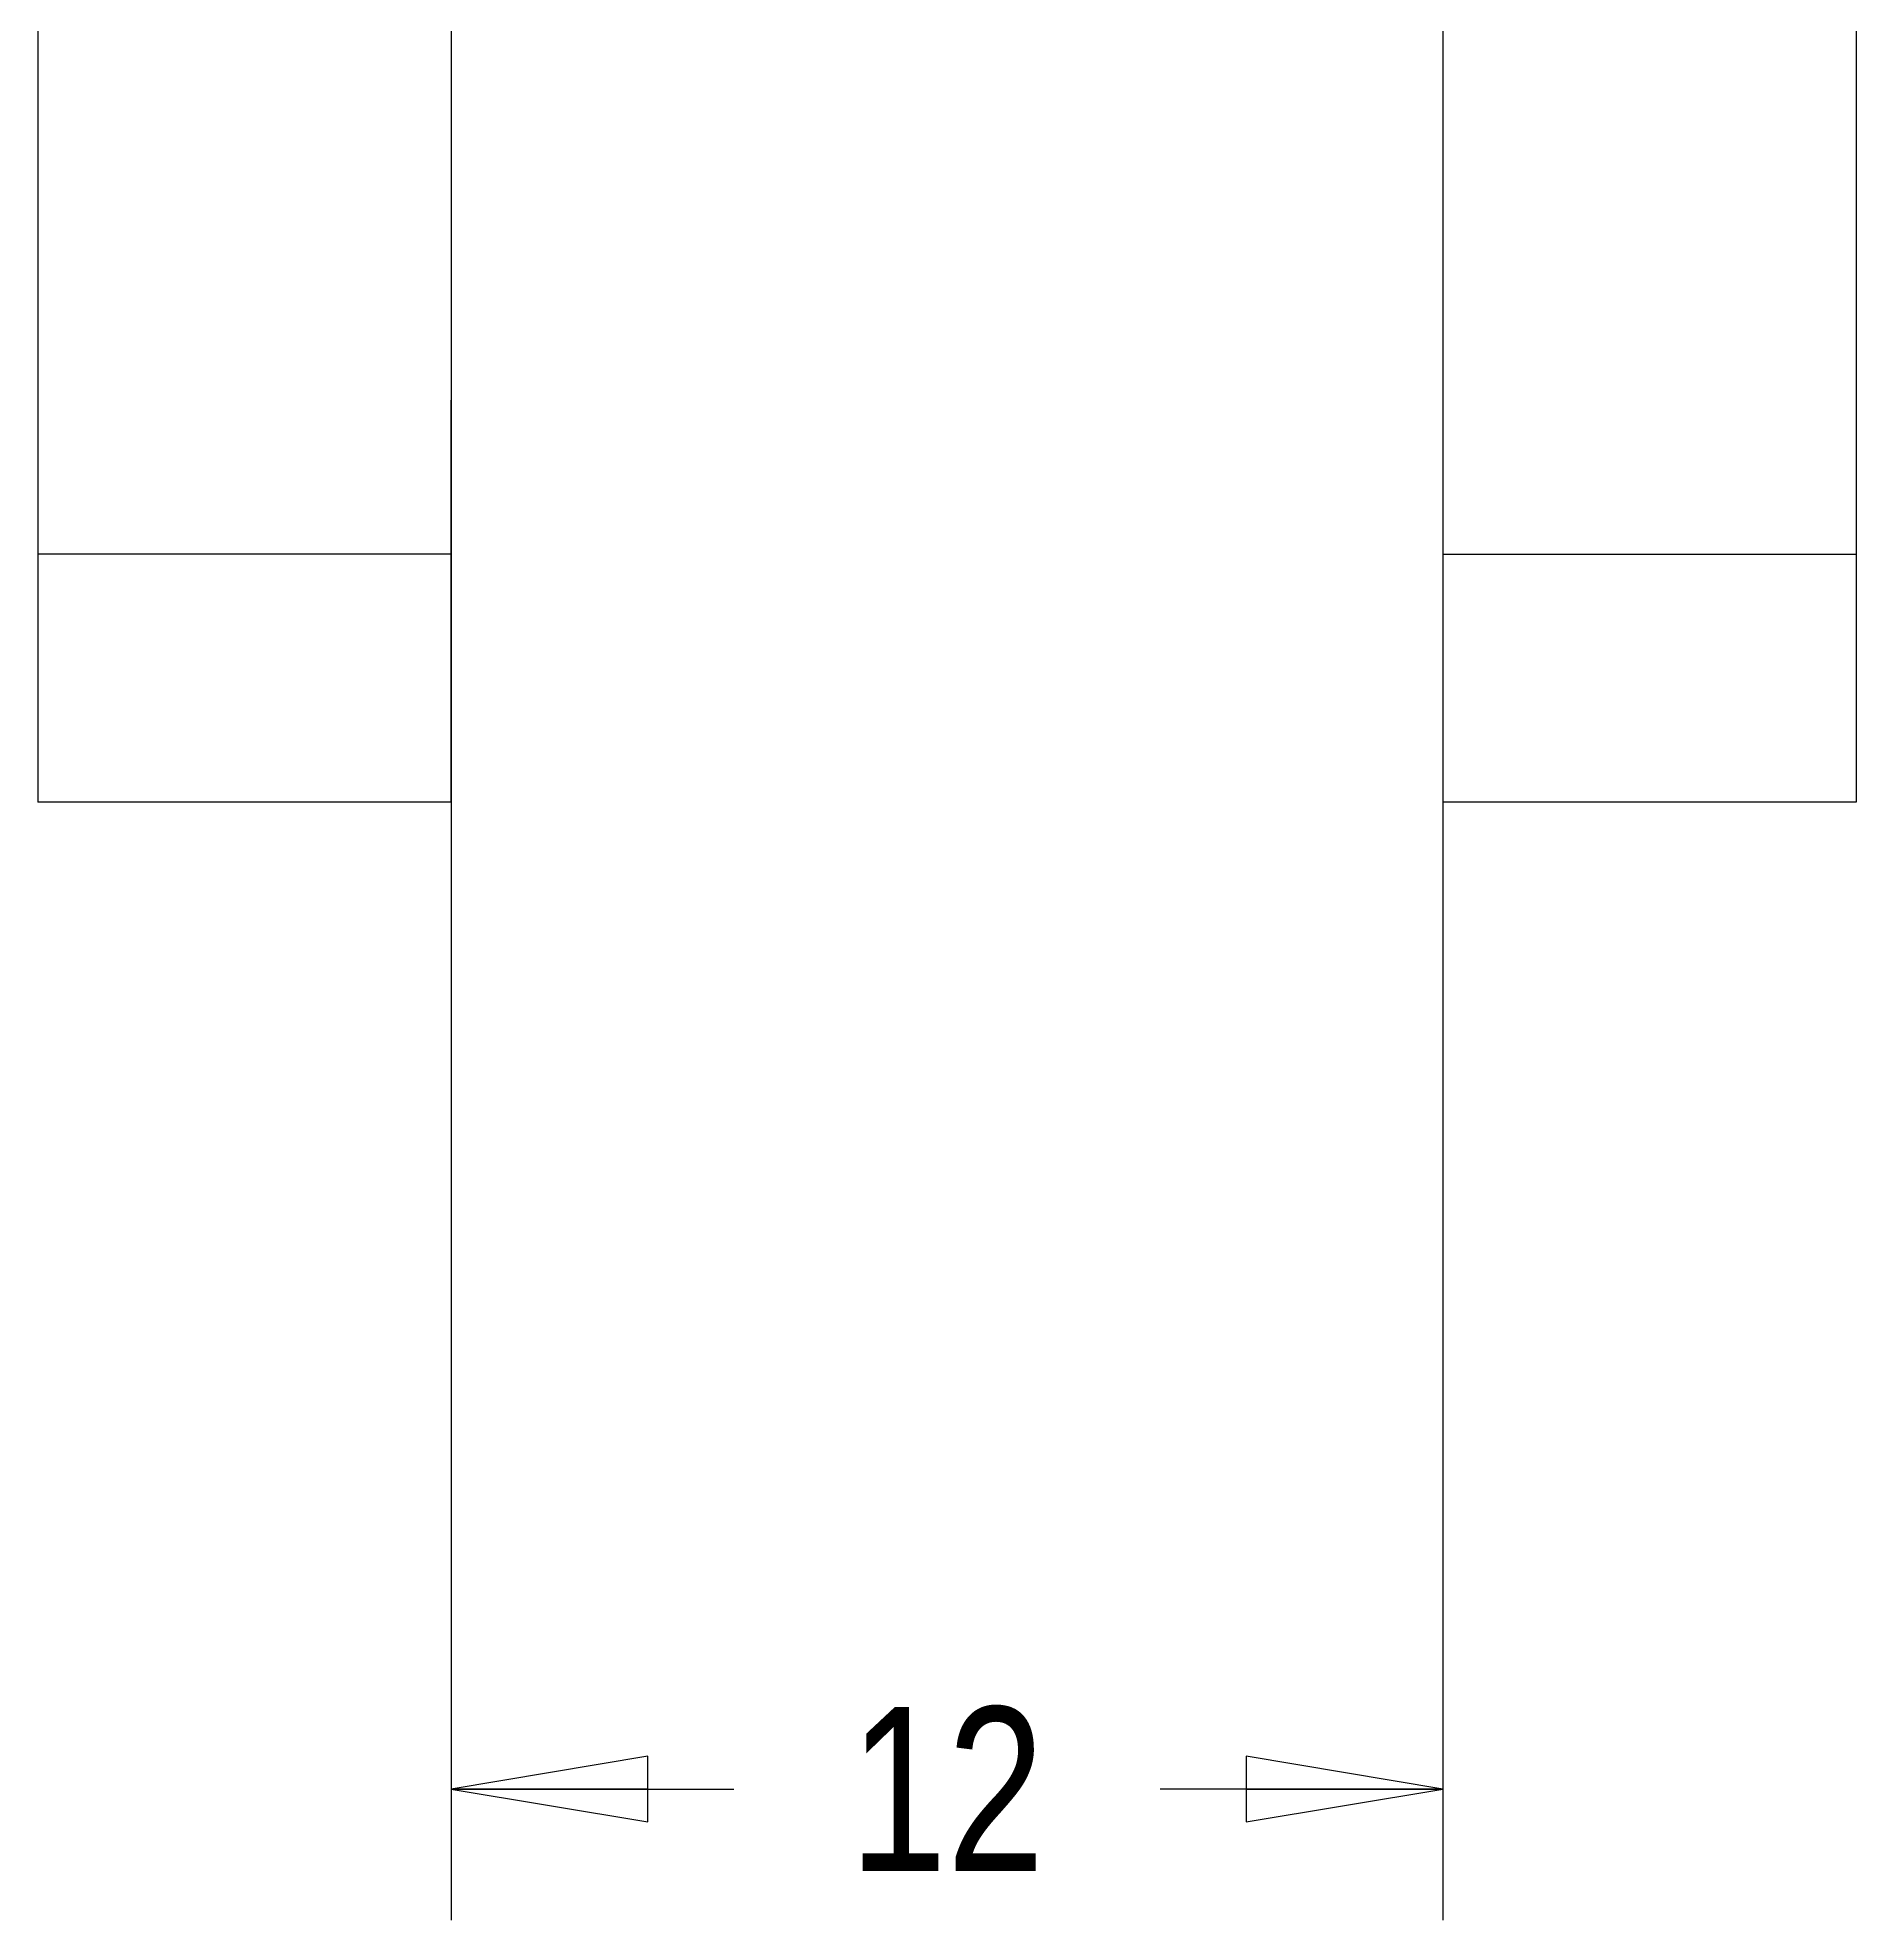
# Model space of a CAD drawing. Header units: millimetres. Extents: x 0 to 297, y 0 to 210.
# Drawn here: x 112.8 to 156.8, y 70.8 to 116.4 of the extents above; entities that cross this region are included whole.
import ezdxf

# ---------------------------------------------------------------- set-up
doc = ezdxf.new("R2010")
doc.units = ezdxf.units.MM
doc.header["$LTSCALE"] = 0.64311
doc.header["$MEASUREMENT"] = 0
doc.layers.get('0').update_dxf_attribs({"linetype": 'CONTINUOUS'})
doc.styles.get("Standard").update_dxf_attribs({"font": 'txt', "width": 0.8})
doc.dimstyles.new('DIMSTYLE_1', dxfattribs={"dimtxt": 0.15625, "dimasz": 0.1875, "dimexe": 0.125, "dimexo": 0.625, "dimgap": 0.078125, "dimtad": 1, "dimlfac": 0.5, "dimzin": 4, "dimtxsty": 'STANDARD', "dimblk": 'CLOSED', "dimblk1": 'CLOSED', "dimblk2": 'CLOSED', "dimcen": 2.5, "dimazin": 1, "dimtfac": 1, "dimtmove": 0, "dimatfit": 3, "dimldrblk": 'CLOSED', "dimtzin": 4})

# ---------------------------------------------------------------- blocks, each defined once
blk = doc.blocks.new('_CLOSED')
at = {"color": 0, "linetype": 'ByBlock'}
for p, q in [((0, 0), (-1, 0.1667)), ((-1, 0.1667), (-1, -0.1667)), ((-1, -0.1667), (0, 0)), ((-1, 0), (0, 0))]:
    blk.add_line(p, q, dxfattribs=at)
blk = doc.blocks.new('*D8')
at = {"color": 2, "linetype": 'Continuous', "transparency": 16777216}
for p, q in [((122.803, 110.312), (122.803, 70.851)), ((146.803, 110.312), (146.803, 70.851)), ((122.803, 74.026), (129.643, 74.026)), ((146.803, 74.026), (139.962, 74.026))]:
    blk.add_line(p, q, dxfattribs=at)
at = {"color": 2, "linetype": 'Continuous', "transparency": 16777216, "xscale": 4.762499999999999, "yscale": 4.762499999999999, "zscale": 4.762499999999999, "rotation": 180}
blk.add_blockref('_CLOSED', (122.803, 74.026), dxfattribs=at)
at = {"color": 2, "linetype": 'Continuous', "transparency": 16777216, "xscale": 4.762499999999999, "yscale": 4.762499999999999, "zscale": 4.762499999999999}
blk.add_blockref('_CLOSED', (146.803, 74.026), dxfattribs=at)
at = {"color": 2, "linetype": 'Continuous', "transparency": 16777216, "insert": (134.803, 76.01), "char_height": 3.9688, "width": 6.35, "attachment_point": 2, "line_spacing_factor": 0.9}
blk.add_mtext('12', dxfattribs=at)

msp = doc.modelspace()

# ---------------------------------------------------------------- linework, layer by layer
at = {"color": 7, "linetype": 'Continuous'}
for p, q in [((112.804, 147.9), (112.802, 97.9)), ((156.804, 147.899), (156.802, 97.899)), ((122.803, 137.9), (122.802, 97.9)), ((146.803, 137.899), (146.802, 97.899)), ((122.802, 103.9), (112.802, 103.9)), ((146.802, 103.899), (156.802, 103.899)), ((122.802, 97.9), (112.802, 97.9)), ((156.802, 97.899), (146.802, 97.899))]:
    msp.add_line(p, q, dxfattribs=at)

# ---------------------------------------------------------------- dimensions: what is measured, and where the dimension line sits
at = {"color": 2, "linetype": 'Continuous'}
dim = msp.add_linear_dim(base=(146.803, 74.026), p1=(122.803, 111.9), p2=(146.803, 111.899), dimstyle='DIMSTYLE_1', dxfattribs=at)
dim.commit()
dim.dimension.update_dxf_attribs({"geometry": '*D8', "text_midpoint": (135.2, 74.026), "dimtype": 160})

doc.saveas('drawing.dxf')
